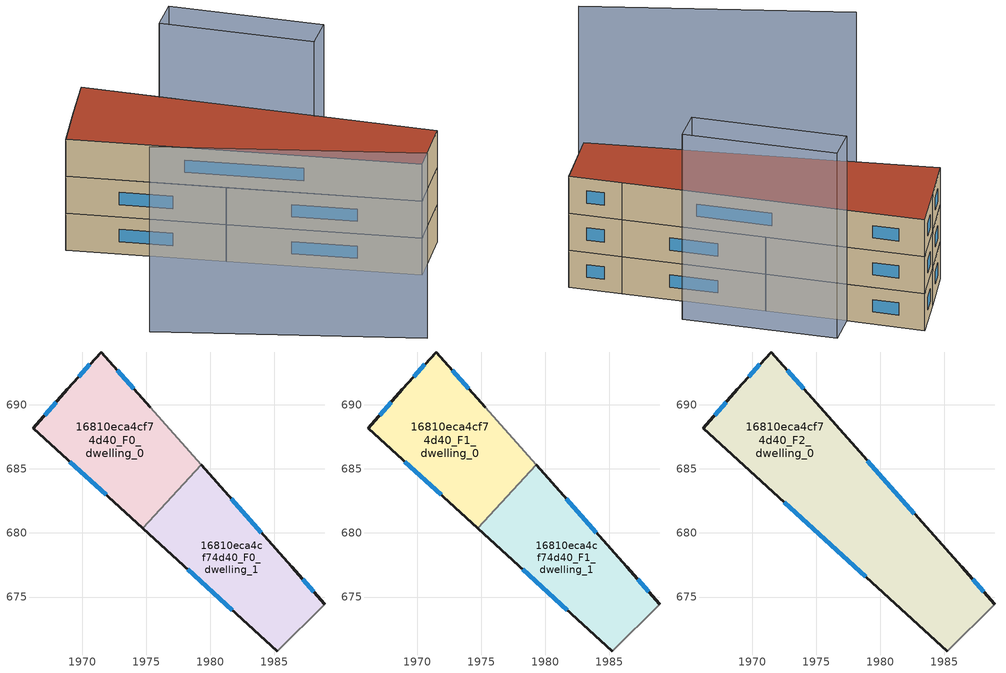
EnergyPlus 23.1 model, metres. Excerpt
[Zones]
16810eca4cf74d40_F0_dwelling_0
 floor ground (EU_floor_Construction): 1975.31,689.79 1979.28,685.32 1974.74,680.35 1966.18,688.18 1968.86,691.22 1971.48,694.12 z0
 wall outside (EU_wall_Construction): 1975.31,689.79 1971.48,694.12 1968.86,691.22 1966.18,688.18 1974.74,680.35 z0:3
 wall adiabatic (EU_wall_Construction): 1979.28,685.32 1975.31,689.79 z0:3
 wall to 16810eca4cf74d40_F0_dwelling_1 (EU_wall_Construction): 1974.74,680.35 1979.28,685.32 z0:3
 window (EU_Window_Construction): 1974.03,691.23 1972.75,692.67 / 1969.03,685.57 1971.89,682.96 / 1967.96,690.2 1967.07,689.19 / 1970.6,693.15 1969.73,692.18 z1:2
16810eca4cf74d40_F0_dwelling_1
 floor ground (EU_floor_Construction): 1986.34,677.36 1988.94,674.45 1985.21,670.79 1974.74,680.35 1979.28,685.32 z0
 wall outside (EU_wall_Construction): 1988.94,674.45 1986.34,677.36 1979.28,685.32 / 1974.74,680.35 1985.21,670.79 z0:3
 wall adiabatic (EU_wall_Construction): 1985.21,670.79 1988.94,674.45 z0:3
 window (EU_Window_Construction): 1983.99,680.01 1981.63,682.66 / 1988.07,675.42 1987.21,676.39 / 1978.23,677.16 1981.72,673.97 z1:2
16810eca4cf74d40_F1_dwelling_0
 floor to 16810eca4cf74d40_F0_dwelling_0 (EU_floor_Construction): 1975.31,689.79 1979.28,685.32 1974.74,680.35 1966.18,688.18 1968.86,691.22 1971.48,694.12 z3
 wall outside (EU_wall_Construction): 1975.31,689.79 1971.48,694.12 1968.86,691.22 1966.18,688.18 1974.74,680.35 z3:6
 wall adiabatic (EU_wall_Construction): 1979.28,685.32 1975.31,689.79 z3:6
 wall to 16810eca4cf74d40_F1_dwelling_1 (EU_wall_Construction): 1974.74,680.35 1979.28,685.32 z3:6
 window (EU_Window_Construction): 1974.03,691.23 1972.75,692.67 / 1969.03,685.57 1971.89,682.96 / 1967.96,690.2 1967.07,689.19 / 1970.6,693.15 1969.73,692.18 z4:5
16810eca4cf74d40_F1_dwelling_1
 floor to 16810eca4cf74d40_F0_dwelling_1 (EU_floor_Construction): 1986.34,677.36 1988.94,674.45 1985.21,670.79 1974.74,680.35 1979.28,685.32 z3
 wall outside (EU_wall_Construction): 1988.94,674.45 1986.34,677.36 1979.28,685.32 / 1974.74,680.35 1985.21,670.79 z3:6
 wall adiabatic (EU_wall_Construction): 1985.21,670.79 1988.94,674.45 z3:6
 window (EU_Window_Construction): 1983.99,680.01 1981.63,682.66 / 1988.07,675.42 1987.21,676.39 / 1978.23,677.16 1981.72,673.97 z4:5
16810eca4cf74d40_F2_dwelling_0
 floor to 16810eca4cf74d40_F1_dwelling_0 (EU_floor_Construction): 1975.31,689.79 1979.28,685.32 1974.74,680.35 1966.18,688.18 1968.86,691.22 1971.48,694.12 z6
 floor to 16810eca4cf74d40_F1_dwelling_1 (EU_floor_Construction): 1986.34,677.36 1988.94,674.45 1985.21,670.79 1974.74,680.35 1979.28,685.32 z6
 wall outside (EU_wall_Construction): 1988.94,674.45 1986.34,677.36 1975.31,689.79 1971.48,694.12 1968.86,691.22 1966.18,688.18 1985.21,670.79 z6:9
 wall adiabatic (EU_wall_Construction): 1985.21,670.79 1988.94,674.45 z6:9
 window (EU_Window_Construction): 1970.6,693.15 1969.73,692.18 / 1974.03,691.23 1972.75,692.67 / 1982.67,681.5 1978.99,685.64 / 1988.07,675.42 1987.21,676.39 / 1972.52,682.38 1978.87,676.58 / 1967.96,690.2 1967.07,689.19 z7:8
 roof outside (EU_roof_Construction): 1988.94,674.45 1986.34,677.36 1975.31,689.79 1971.48,694.12 1968.86,691.22 1966.18,688.18 1985.21,670.79 z9
shading: 1964.27,674.62 1980.2,662.72 / 1982.92,681.22 1975.31,689.79 / 1975.31,689.79 1977.3,691.55 / 1977.3,691.55 1984.91,682.98 / 1984.91,682.98 1982.92,681.22 z0:15
[Building]
EU S2 Campaign: North Axis=0; Terrain=City; Solar Distribution=FullExterior
[Site:Location]
Bologna: Latitude=44.5; Longitude=11.25; Time Zone=1; Elevation=37
[SizingPeriod:WeatherFileDays]
AnnualSizingPeriod: Begin Month=1; Begin Day of Month=1; End Month=12; End Day of Month=31; Day of Week for Start Day=Monday; Use Weather File Daylight Saving Period=No; Use Weather File Rain and Snow Indicators=No
[MATERIAL]
EU_InternalMass_Material: Roughness=MediumRough; Thickness=0.1; Conductivity=1; Density=1800; Specific Heat=900; Thermal Absorptance=0.9; Solar Absorptance=0.7; Visible Absorptance=0.7
[MATERIAL:NOMASS] Roughness=MediumRough; Thermal Absorptance=0.9; Solar Absorptance=0.7; Visible Absorptance=0.7
Name | Thermal Resistance
EU_wall_NoMass | 0.937881
EU_roof_NoMass | 0.548572
EU_floor_NoMass | 0.71348
[WINDOWMATERIAL:SIMPLEGLAZINGSYSTEM]
EU_Window_SimpleGlazing: UFactor=4.25633; Solar Heat Gain Coefficient=0.85; Visible Transmittance=0.85
[CONSTRUCTION]
EU_wall_Construction: EU_wall_NoMass
EU_roof_Construction: EU_roof_NoMass
EU_floor_Construction: EU_floor_NoMass
EU_InternalMass_Construction: EU_InternalMass_Material
EU_Window_Construction: EU_Window_SimpleGlazing
[ZONE] Type=1; Multiplier=1; Ceiling Height=autocalculate; Floor Area=autocalculate; Part of Total Floor Area=Yes
Name | Volume
16810eca4cf74d40_F0_dwelling_0 | 256.666
16810eca4cf74d40_F1_dwelling_0 | 256.667
16810eca4cf74d40_F2_dwelling_0 | 513.303
16810eca4cf74d40_F0_dwelling_1 | 256.643
16810eca4cf74d40_F1_dwelling_1 | 256.642
[INTERNALMASS] Construction=EU_InternalMass_Construction
Name | Zone or ZoneList | Surface Area
16810eca4cf74d40_F0_dwelling_0_EU_InternalMass | 16810eca4cf74d40_F0_dwelling_0 | 85.5553
16810eca4cf74d40_F0_dwelling_1_EU_InternalMass | 16810eca4cf74d40_F0_dwelling_1 | 85.5477
16810eca4cf74d40_F1_dwelling_0_EU_InternalMass | 16810eca4cf74d40_F1_dwelling_0 | 85.5553
16810eca4cf74d40_F1_dwelling_1_EU_InternalMass | 16810eca4cf74d40_F1_dwelling_1 | 85.5477
16810eca4cf74d40_F2_dwelling_0_EU_InternalMass | 16810eca4cf74d40_F2_dwelling_0 | 171.101
[OTHEREQUIPMENT] Fuel Type=Electricity; Design Level Calculation Method=Watts/Area; Power per Zone Floor Area=1; Fraction Latent=0; Fraction Radiant=0; Fraction Lost=0; Carbon Dioxide Generation Rate=0; EndUse Subcategory=EU_Step8_InternalGains
Name | Zone or ZoneList or Space or SpaceList | Schedule
EU_Step8_InternalGain_16810eca4cf74d40_F0_dwelling_0_f000 | 16810eca4cf74d40_F0_dwelling_0 | EU_Step8_GainSchedule_16810eca4cf74d40_F0_dwelling_0_f000
EU_Step8_InternalGain_16810eca4cf74d40_F0_dwelling_1_f000 | 16810eca4cf74d40_F0_dwelling_1 | EU_Step8_GainSchedule_16810eca4cf74d40_F0_dwelling_1_f000
EU_Step8_InternalGain_16810eca4cf74d40_F1_dwelling_0_f000 | 16810eca4cf74d40_F1_dwelling_0 | EU_Step8_GainSchedule_16810eca4cf74d40_F1_dwelling_0_f000
EU_Step8_InternalGain_16810eca4cf74d40_F1_dwelling_1_f000 | 16810eca4cf74d40_F1_dwelling_1 | EU_Step8_GainSchedule_16810eca4cf74d40_F1_dwelling_1_f000
EU_Step8_InternalGain_16810eca4cf74d40_F2_dwelling_0_f000 | 16810eca4cf74d40_F2_dwelling_0 | EU_Step8_GainSchedule_16810eca4cf74d40_F2_dwelling_0_f000
[ZONEVENTILATION:DESIGNFLOWRATE] Schedule=EU_AlwaysOn; Design Flow Rate Calculation Method=AirChanges/Hour; Air Changes per Hour=0.687892; Ventilation Type=Natural; Fan Pressure Rise=0; Fan Total Efficiency=1; Constant Term Coefficient=1; Temperature Term Coefficient=0; Velocity Term Coefficient=0; Velocity Squared Term Coefficient=0; Minimum Indoor Temperature=-100; Maximum Indoor Temperature=100; Delta Temperature=-100; Minimum Outdoor Temperature=-100; Maximum Outdoor Temperature=100; Maximum Wind Speed=40
Name | Zone or ZoneList or Space or SpaceList
EU_ConstantAir_16810eca4cf74d40_F0_dwelling_0 | 16810eca4cf74d40_F0_dwelling_0
EU_ConstantAir_16810eca4cf74d40_F0_dwelling_1 | 16810eca4cf74d40_F0_dwelling_1
EU_ConstantAir_16810eca4cf74d40_F1_dwelling_0 | 16810eca4cf74d40_F1_dwelling_0
EU_ConstantAir_16810eca4cf74d40_F1_dwelling_1 | 16810eca4cf74d40_F1_dwelling_1
EU_ConstantAir_16810eca4cf74d40_F2_dwelling_0 | 16810eca4cf74d40_F2_dwelling_0
[HVACTEMPLATE:THERMOSTAT] Constant Heating Setpoint=20; Constant Cooling Setpoint=50
EU_HeatOnly_16810eca4cf74d40_F0_dwelling_0; EU_HeatOnly_16810eca4cf74d40_F0_dwelling_1; EU_HeatOnly_16810eca4cf74d40_F1_dwelling_0; EU_HeatOnly_16810eca4cf74d40_F1_dwelling_1; EU_HeatOnly_16810eca4cf74d40_F2_dwelling_0
[HVACTEMPLATE:ZONE:IDEALLOADSAIRSYSTEM] System Availability Schedule=EU_AlwaysOn; Maximum Heating Supply Air Temperature=50; Minimum Cooling Supply Air Temperature=13; Maximum Heating Supply Air Humidity Ratio=0.0156; Minimum Cooling Supply Air Humidity Ratio=0.0077; Heating Limit=NoLimit; Cooling Limit=NoLimit; Heating Availability Schedule=EU_AlwaysOn; Cooling Availability Schedule=EU_CoolingOff; Dehumidification Control Type=ConstantSensibleHeatRatio; Cooling Sensible Heat Ratio=0.7; Dehumidification Setpoint=60; Humidification Control Type=None; Humidification Setpoint=30; Outdoor Air Method=None; Outdoor Air Flow Rate per Person=0.00944; Outdoor Air Flow Rate per Zone Floor Area=0; Outdoor Air Flow Rate per Zone=0; Demand Controlled Ventilation Type=None; Outdoor Air Economizer Type=NoEconomizer; Heat Recovery Type=None; Sensible Heat Recovery Effectiveness=0.7; Latent Heat Recovery Effectiveness=0.65
Name | Template Thermostat
16810eca4cf74d40_F0_dwelling_0 | EU_HeatOnly_16810eca4cf74d40_F0_dwelling_0
16810eca4cf74d40_F0_dwelling_1 | EU_HeatOnly_16810eca4cf74d40_F0_dwelling_1
16810eca4cf74d40_F1_dwelling_0 | EU_HeatOnly_16810eca4cf74d40_F1_dwelling_0
16810eca4cf74d40_F1_dwelling_1 | EU_HeatOnly_16810eca4cf74d40_F1_dwelling_1
16810eca4cf74d40_F2_dwelling_0 | EU_HeatOnly_16810eca4cf74d40_F2_dwelling_0
[SIZING:ZONE] Zone Cooling Design Supply Air Temperature Input Method=SupplyAirTemperature; Zone Cooling Design Supply Air Temperature=13; Zone Heating Design Supply Air Temperature Input Method=SupplyAirTemperature; Zone Heating Design Supply Air Temperature=50; Zone Cooling Design Supply Air Humidity Ratio=0.008; Zone Heating Design Supply Air Humidity Ratio=0.008; Cooling Design Air Flow Method=DesignDay; Cooling Design Air Flow Rate=0; Cooling Minimum Air Flow per Zone Floor Area=0.000762; Cooling Minimum Air Flow=0; Cooling Minimum Air Flow Fraction=0.2; Heating Design Air Flow Method=DesignDay; Heating Design Air Flow Rate=0; Heating Maximum Air Flow per Zone Floor Area=0.002032; Heating Maximum Air Flow=0.141576; Heating Maximum Air Flow Fraction=0.3; Account for Dedicated Outdoor Air System=No; Dedicated Outdoor Air System Control Strategy=NeutralSupplyAir; Dedicated Outdoor Air Low Setpoint Temperature for Design=autosize; Dedicated Outdoor Air High Setpoint Temperature for Design=autosize; Zone Load Sizing Method=Sensible Load Only No Latent Load; Zone Latent Cooling Design Supply Air Humidity Ratio Input Method=HumidityRatioDifference; Zone Cooling Design Supply Air Humidity Ratio Difference=0.005; Zone Latent Heating Design Supply Air Humidity Ratio Input Method=HumidityRatioDifference; Zone Humidification Design Supply Air Humidity Ratio Difference=0.005
16810eca4cf74d40_F0_dwelling_0; 16810eca4cf74d40_F0_dwelling_1; 16810eca4cf74d40_F1_dwelling_0; 16810eca4cf74d40_F1_dwelling_1; 16810eca4cf74d40_F2_dwelling_0
[SCHEDULE:CONSTANT]
Name | Hourly Value
EU_AlwaysOn | 1
EU_CoolingOff | 0
[SCHEDULE:FILE] Column Number=1; Rows to Skip at Top=0; Number of Hours of Data=8760; Column Separator=Comma; Interpolate to Timestep=No; Minutes per Item=60; Adjust Schedule for Daylight Savings=Yes
Name | File
EU_Step8_GainSchedule_16810eca4cf74d40_F0_dwelling_0_f000 | ../../schedules/16810eca4cf74d40/16810eca4cf74d40_F0_dwelling_0_f000_gain.csv
EU_Step8_GainSchedule_16810eca4cf74d40_F0_dwelling_1_f000 | ../../schedules/16810eca4cf74d40/16810eca4cf74d40_F0_dwelling_1_f000_gain.csv
EU_Step8_GainSchedule_16810eca4cf74d40_F1_dwelling_0_f000 | ../../schedules/16810eca4cf74d40/16810eca4cf74d40_F1_dwelling_0_f000_gain.csv
EU_Step8_GainSchedule_16810eca4cf74d40_F1_dwelling_1_f000 | ../../schedules/16810eca4cf74d40/16810eca4cf74d40_F1_dwelling_1_f000_gain.csv
EU_Step8_GainSchedule_16810eca4cf74d40_F2_dwelling_0_f000 | ../../schedules/16810eca4cf74d40/16810eca4cf74d40_F2_dwelling_0_f000_gain.csv
